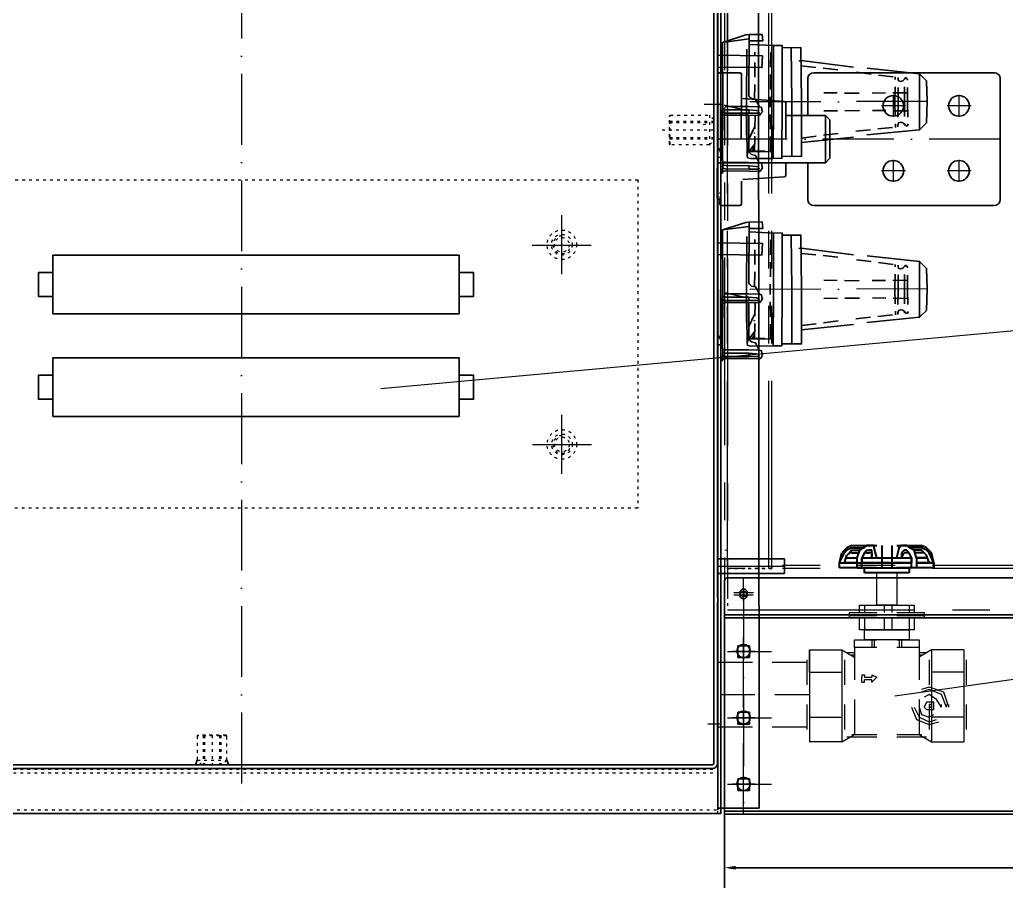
# Model space of a CAD drawing. Header units: millimetres. Extents: x 13152 to 58898, y -6229 to 3679.
# Drawn here: x 54797 to 55466, y 1191 to 1775 of the extents above; entities that cross this region are included whole.
import ezdxf

# ---------------------------------------------------------------- set-up
doc = ezdxf.new("R2010")
doc.units = ezdxf.units.MM
doc.header["$LTSCALE"] = 4
for name, pattern in [('ACAD_ISO02W100', [15, 12, -3]), ('ACAD_ISO03W100', [1.18, 0.47, -0.71]), ('ACAD_ISO10W100', [18, 12, -3, 0, -3]), ('DASHED', [0.75, 0.5, -0.25]), ('PHANTOM', [63.5, 31.75, -6.35, 6.35, -6.35, 6.35, -6.35])]:
    doc.linetypes.add(name, pattern=pattern)
doc.layers.add('4虚线层', color=6, linetype='DASHED')
doc.layers.add('标注、文本', color=3, linetype='Continuous', lineweight=25)
doc.layers.add('铁心', color=3, linetype='Continuous', lineweight=0)
doc.styles.add('TH_GBDIM', font='romans.shx', dxfattribs={"width": 0.8, "bigfont": 'gbcbig.shx'})
doc.dimstyles.new('TH_GBDIM1', dxfattribs={"dimscale": 3, "dimtxt": 3.5, "dimasz": 2.5, "dimexe": 2, "dimexo": 0, "dimgap": 1.5, "dimtad": 1, "dimdec": 1, "dimlfac": 0.03937, "dimzin": 0, "dimdsep": 46, "dimtxsty": 'TH_GBDIM', "dimcen": 2.5, "dimclrd": 3, "dimclre": 256, "dimclrt": 2, "dimadec": 0, "dimazin": 0, "dimtfac": 0.714286, "dimtdec": 1, "dimtmove": 0, "dimatfit": 3, "dimfxl": 1, "dimtzin": 0, "dimlwd": -1, "dimlwe": -1, "dimarcsym": 0})

# ---------------------------------------------------------------- blocks, each defined once
blk = doc.blocks.new('052656565')
at = {"layer": '标注、文本', "color": 6, "linetype": 'PHANTOM', "lineweight": 13}
for p, q in [((22982.24, -1208), (22982.24, -1958)), ((22984.24, -1208.49), (22984.24, -1958)), ((22984.24, -1926.49), (22984.24, -1208.49)), ((23014.24, -1208.49), (22984.24, -1208.49)), ((23014.24, -1206.49), (22984.93, -1206.49)), ((22986.24, -1204), (23505.24, -1204)), ((22986.24, -1206), (23505.24, -1206)), ((23012.24, -1926.49), (23012.24, -1208.49)), ((23014.24, -1926.49), (23014.24, -1208.49)), ((23022.24, -1209), (23025.24, -1206)), ((23022.24, -1209), (23022.24, -1225.5)), ((23042.24, -1209), (23022.24, -1209)), ((23039.24, -1206), (23025.24, -1206)), ((23026.24, -1226), (23026.24, -1206)), ((23027.24, -1226), (23027.24, -1206)), ((23032.24, -1226), (23032.24, -1206)), ((23037.24, -1226), (23037.24, -1206)), ((23038.24, -1226), (23038.24, -1206)), ((23039.24, -1206), (23042.24, -1209)), ((23042.24, -1225.5), (23042.24, -1209)), ((23505.24, -1206.49), (23505.24, -1953.49)), ((23506.24, -1206.49), (23505.24, -1206.49)), ((23507.24, -1208), (23507.24, -1958)), ((23507.24, -1208), (23507.24, -1953.49)), ((23509.24, -1208), (23509.24, -1958)), ((22982.24, -1214), (22984.24, -1214)), ((23507.24, -1219), (23509.24, -1219)), ((23022.24, -1225.5), (23022.74, -1226)), ((23022.24, -1225.5), (23042.24, -1225.5)), ((23022.74, -1226), (23041.74, -1226)), ((23041.74, -1226), (23042.24, -1225.5)), ((23504.24, -1924.49), (23014.24, -1924.49)), ((23454.24, -1924.49), (23501.24, -1924.49)), ((23504.24, -1954.49), (23504.24, -1924.49)), ((23504.24, -1926.49), (22984.24, -1926.49)), ((23450.24, -1928.49), (23450.24, -1932.49)), ((23452.24, -1928.49), (23452.24, -1932.49)), ((23454.24, -1926.49), (23501.24, -1926.49)), ((23503.24, -1954.49), (23503.24, -1928.49)), ((23505.24, -1954.49), (23505.24, -1928.49)), ((23349.24, -1954.49), (23474.24, -1932.49)), ((23474.24, -1954.49), (23474.24, -1932.49)), ((22982.24, -1958), (23509.24, -1958)), ((22984.24, -1954.49), (23504.24, -1954.49)), ((23467.24, -1955.49), (23503.24, -1955.49)), ((23503.24, -1957.49), (23467.24, -1957.49)), ((23483.24, -1958), (23505.24, -1958)), ((23490.24, -1957.49), (23490.24, -1955.49)), ((23490.24, -1960), (23490.24, -1958)), ((23494.24, -1959.76), (23494.24, -1954.53)), ((23494.24, -1964.89), (23494.24, -1955.1)), ((23498.24, -1957.49), (23498.24, -1955.49)), ((23498.24, -1960), (23498.24, -1958)), ((23503.24, -1954.49), (23505.24, -1954.49)), ((23479.24, -1962), (23479.24, -2028)), ((23481.24, -1962), (23481.24, -2028)), ((23505.24, -1960), (23483.24, -1960)), ((23507.24, -1972.5), (23507.24, -1962)), ((23509.24, -1962), (23509.24, -1972.5)), ((23514.24, -1978.42), (23514.24, -1978.42)), ((23511.24, -1988), (23481.24, -1988)), ((23481.24, -1988), (23481.24, -2021.59)), ((23511.24, -1991), (23481.24, -1991)), ((23511.24, -2021.59), (23511.24, -1988)), ((23475.24, -1993.5), (23499.24, -1993.5)), ((23481.24, -2017.91), (23481.24, -1993.24)), ((23483.24, -1993.24), (23481.24, -1993.24)), ((23481.24, -1993.87), (23488.24, -2006)), ((23481.24, -1997.87), (23485.93, -2006)), ((23483.24, -2017.91), (23483.24, -1993.24)), ((23483.24, -1993.24), (23489.24, -1993.24)), ((23491.24, -2008.66), (23491.24, -1997.5)), ((23431.74, -2001.27), (23431.24, -2001.77)), ((23431.24, -2009.37), (23431.24, -2001.77)), ((23431.74, -2001.27), (23431.74, -2009.87)), ((23431.74, -2001.27), (23439.07, -2001.27)), ((23437.62, -2001.27), (23437.62, -2009.87)), ((23440.04, -1999.22), (23438.09, -2011.92)), ((23440.04, -1999.22), (23439.07, -2001.27)), ((23441.02, -2001.27), (23440.04, -1999.22)), ((23441.99, -1999.22), (23440.04, -2011.92)), ((23441.99, -1999.22), (23441.02, -2001.27)), ((23442.97, -2001.27), (23441.99, -1999.22)), ((23443.94, -1999.22), (23441.99, -2011.92)), ((23443.94, -1999.22), (23442.97, -2001.27)), ((23444.92, -2001.27), (23443.94, -1999.22)), ((23445.89, -1999.22), (23443.94, -2011.92)), ((23445.89, -1999.22), (23444.92, -2001.27)), ((23446.87, -2001.27), (23445.89, -1999.22)), ((23447.84, -1999.22), (23445.89, -2011.92)), ((23447.84, -1999.22), (23446.87, -2001.27)), ((23448.82, -2001.27), (23447.84, -1999.22)), ((23449.79, -1999.22), (23447.84, -2011.92)), ((23449.79, -1999.22), (23448.82, -2001.27)), ((23450.77, -2001.27), (23449.79, -1999.22)), ((23451.74, -1999.22), (23449.79, -2011.92)), ((23451.74, -1999.22), (23450.77, -2001.27)), ((23452.72, -2001.27), (23451.74, -1999.22)), ((23453.69, -1999.22), (23451.74, -2011.92)), ((23453.69, -1999.22), (23452.72, -2001.27)), ((23454.67, -2001.27), (23453.69, -1999.22)), ((23455.64, -1999.22), (23453.69, -2011.92)), ((23455.64, -1999.22), (23454.67, -2001.27)), ((23456.62, -2001.27), (23455.64, -1999.22)), ((23457.59, -1999.22), (23455.64, -2011.92)), ((23457.59, -1999.22), (23456.62, -2001.27)), ((23458.57, -2001.27), (23457.59, -1999.22)), ((23459.54, -1999.22), (23457.59, -2011.92)), ((23459.54, -1999.22), (23458.57, -2001.27)), ((23460.52, -2001.27), (23459.54, -1999.22)), ((23461.49, -1999.22), (23459.54, -2011.92)), ((23461.49, -1999.22), (23460.52, -2001.27)), ((23462.47, -2001.27), (23461.49, -1999.22)), ((23463.44, -1999.22), (23461.49, -2011.92)), ((23463.44, -1999.22), (23462.47, -2001.27)), ((23464.42, -2001.27), (23463.44, -1999.22)), ((23465.39, -1999.22), (23463.44, -2011.92)), ((23465.39, -1999.22), (23464.42, -2001.27)), ((23466.37, -2001.27), (23465.39, -1999.22)), ((23467.34, -1999.22), (23465.39, -2011.92)), ((23467.34, -1999.22), (23466.37, -2001.27)), ((23468.32, -2001.27), (23467.34, -1999.22)), ((23469.29, -1999.22), (23467.34, -2011.92)), ((23469.29, -1999.22), (23468.32, -2001.27)), ((23470.27, -2001.27), (23469.29, -1999.22)), ((23471.24, -1999.22), (23469.29, -2011.92)), ((23471.24, -1999.22), (23470.27, -2001.27)), ((23472.22, -2001.27), (23471.24, -1999.22)), ((23473.19, -1999.22), (23471.24, -2011.92)), ((23473.19, -1999.22), (23472.22, -2001.27)), ((23474.17, -2001.27), (23473.19, -1999.22)), ((23475.14, -1999.22), (23473.19, -2011.92)), ((23475.14, -1999.22), (23474.17, -2001.27)), ((23476.12, -2001.27), (23475.14, -1999.22)), ((23477.09, -1999.22), (23475.14, -2011.92)), ((23477.09, -1999.22), (23476.12, -2001.27)), ((23478.07, -2001.27), (23477.09, -1999.22)), ((23479.04, -1999.22), (23477.09, -2011.92)), ((23479.04, -1999.22), (23478.07, -2001.27)), ((23480.02, -2001.27), (23479.04, -1999.22)), ((23481.24, -2001.27), (23480.02, -2001.27)), ((23489.24, -2001.76), (23483.24, -2001.76)), ((23498.24, -1998.5), (23498.24, -2013.5)), ((23501.24, -2000), (23498.24, -2000)), ((23509.24, -2003.5), (23509.24, -2008.5)), ((23431.74, -2009.87), (23431.24, -2009.37)), ((23437.62, -2009.87), (23431.74, -2009.87)), ((23438.09, -2011.92), (23437.12, -2009.87)), ((23439.07, -2009.87), (23438.09, -2011.92)), ((23440.04, -2011.92), (23439.07, -2009.87)), ((23441.02, -2009.87), (23440.04, -2011.92)), ((23441.99, -2011.92), (23441.02, -2009.87)), ((23442.97, -2009.87), (23441.99, -2011.92)), ((23443.94, -2011.92), (23442.97, -2009.87)), ((23444.92, -2009.87), (23443.94, -2011.92)), ((23445.89, -2011.92), (23444.92, -2009.87)), ((23446.87, -2009.87), (23445.89, -2011.92)), ((23447.84, -2011.92), (23446.87, -2009.87)), ((23448.82, -2009.87), (23447.84, -2011.92)), ((23449.79, -2011.92), (23448.82, -2009.87)), ((23450.77, -2009.87), (23449.79, -2011.92)), ((23451.74, -2011.92), (23450.77, -2009.87)), ((23452.72, -2009.87), (23451.74, -2011.92)), ((23453.69, -2011.92), (23452.72, -2009.87)), ((23454.67, -2009.87), (23453.69, -2011.92)), ((23455.64, -2011.92), (23454.67, -2009.87)), ((23456.62, -2009.87), (23455.64, -2011.92)), ((23457.59, -2011.92), (23456.62, -2009.87)), ((23458.57, -2009.87), (23457.59, -2011.92)), ((23459.54, -2011.92), (23458.57, -2009.87)), ((23460.52, -2009.87), (23459.54, -2011.92)), ((23461.49, -2011.92), (23460.52, -2009.87)), ((23462.47, -2009.87), (23461.49, -2011.92)), ((23463.44, -2011.92), (23462.47, -2009.87)), ((23464.42, -2009.87), (23463.44, -2011.92)), ((23465.39, -2011.92), (23464.42, -2009.87)), ((23466.37, -2009.87), (23465.39, -2011.92)), ((23467.34, -2011.92), (23466.37, -2009.87)), ((23468.32, -2009.87), (23467.34, -2011.92)), ((23469.29, -2011.92), (23468.32, -2009.87)), ((23470.27, -2009.87), (23469.29, -2011.92)), ((23471.24, -2011.92), (23470.27, -2009.87)), ((23472.22, -2009.87), (23471.24, -2011.92)), ((23473.19, -2011.92), (23472.22, -2009.87)), ((23474.17, -2009.87), (23473.19, -2011.92)), ((23475.14, -2011.92), (23474.17, -2009.87)), ((23476.12, -2009.87), (23475.14, -2011.92)), ((23477.09, -2011.92), (23476.12, -2009.87)), ((23478.07, -2009.87), (23477.09, -2011.92)), ((23479.04, -2011.92), (23478.07, -2009.87)), ((23480.02, -2009.87), (23479.04, -2011.92)), ((23479.24, -2006), (23488.24, -2006)), ((23481.24, -2009.87), (23480.02, -2009.87)), ((23481.24, -2014.12), (23485.93, -2006)), ((23481.24, -2018.12), (23488.24, -2006)), ((23495.24, -2006), (23495.24, -2021.59)), ((23501.24, -2006), (23501.24, -2021.59)), ((23483.24, -2017.91), (23481.24, -2017.91)), ((23489.24, -2015.55), (23483.24, -2015.55)), ((23475.24, -2018.5), (23499.24, -2018.5)), ((23481.24, -2018.99), (23511.24, -2018.99)), ((23481.24, -2021.59), (23511.24, -2021.59)), ((23493.17, -2021.59), (23493.17, -2075.38)), ((23493.56, -2021.59), (23493.56, -2074.83)), ((23502.95, -2021.59), (23502.95, -2074.83)), ((23503.31, -2021.59), (23503.31, -2075.38)), ((23479.24, -2028), (23481.24, -2028)), ((23493.17, -2075.38), (23493.56, -2074.83)), ((23493.17, -2075.38), (23503.31, -2075.38)), ((23493.56, -2074.83), (23502.95, -2074.83)), ((23502.95, -2074.83), (23503.31, -2075.38))]:
    blk.add_line(p, q, dxfattribs=at)
at = {"layer": '标注、文本', "color": 2, "linetype": 'ACAD_ISO03W100', "lineweight": 18}
for p, q in [((23014.24, -1924.49), (23014.24, -1926.49)), ((22984.24, -1926.49), (23014.24, -1926.49)), ((22984.24, -1926.49), (22984.24, -1954.49)), ((23014.24, -1926.49), (22984.24, -1926.49)), ((23450.24, -1932.49), (23452.24, -1932.49)), ((23467.24, -1957.49), (23467.24, -1955.49)), ((23424.24, -2006), (23428.24, -1999)), ((23472.24, -2000), (23427.67, -2000)), ((23472.24, -1999), (23428.24, -1999)), ((23428.24, -1999), (23428.24, -2012)), ((23424.24, -2006), (23428.24, -2012)), ((23472.24, -2011), (23427.58, -2011)), ((23472.24, -2012), (23428.24, -2012))]:
    blk.add_line(p, q, dxfattribs=at)
at = {"layer": '标注、文本'}
for p, q in [((22982.24, -2093), (22982.24, -1935)), ((23460.24, -1933), (22984.24, -1933)), ((23462.24, -1956), (23462.24, -1935)), ((23464.24, -1956), (23464.24, -1943)), ((23466.24, -1939), (23472.24, -1939)), ((23466.24, -1941), (23472.24, -1941)), ((23472.24, -1941), (23472.24, -1939)), ((23466.24, -1958), (22982.24, -1958)), ((23468.24, -1958), (22984.24, -1958)), ((23466.24, -1958), (23473.24, -1958)), ((23466.24, -1960), (22982.24, -1960)), ((23464.24, -2089), (23464.24, -1962)), ((23464.24, -1962), (23475.24, -1962)), ((23466.24, -1960), (23473.24, -1960)), ((23475.24, -2089), (23475.24, -1962)), ((23477.24, -2089), (23477.24, -1962)), ((22991.24, -1987), (22991.24, -1979)), ((22991.24, -1979), (22999.24, -1979)), ((22999.24, -1979), (22999.24, -1987)), ((23472.24, -1981), (23472.24, -2031)), ((23472.24, -1981), (23475.24, -1981)), ((23475.24, -1981), (23475.24, -2031)), ((22999.24, -1987), (22991.24, -1987)), ((23422.24, -1997), (23422.24, -2015)), ((23472.24, -1996), (23423.24, -1996)), ((23472.24, -2016), (23472.24, -1996)), ((23423.24, -2016), (23472.24, -2016)), ((23501.24, -2012), (23498.24, -2012)), ((22991.24, -2032), (22991.24, -2024)), ((22991.24, -2024), (22999.24, -2024)), ((22999.24, -2024), (22999.24, -2032)), ((23472.24, -2031), (23475.24, -2031)), ((22999.24, -2032), (22991.24, -2032)), ((22991.24, -2077), (22991.24, -2069)), ((22991.24, -2069), (22999.24, -2069)), ((22999.24, -2069), (22999.24, -2077)), ((22999.24, -2077), (22991.24, -2077)), ((23473.24, -2091), (22982.24, -2091)), ((23464.24, -2089), (23475.24, -2089)), ((23464.24, -2093), (23464.24, -2091)), ((23473.24, -2093), (22982.24, -2093))]:
    blk.add_line(p, q, dxfattribs=at)
at = {"layer": '标注、文本', "color": 1, "linetype": 'ACAD_ISO10W100', "lineweight": 18}
for p, q in [((22995.24, -2093), (22995.24, -1933)), ((23001.99, -1943), (22988.49, -1943)), ((23014.16, -1983), (22984.33, -1983)), ((22995.24, -1987), (22995.24, -1979)), ((23499.74, -2022.22), (23499.74, -1986.22)), ((23493.56, -2006), (23411.24, -2006)), ((23540.84, -2006), (23412.88, -2006)), ((23514.84, -2006), (23469.34, -2006)), ((22995.24, -2032), (22995.24, -2024)), ((23014.16, -2028), (22984.33, -2028)), ((22995.24, -2077), (22995.24, -2069)), ((23014.16, -2073), (22984.33, -2073))]:
    blk.add_line(p, q, dxfattribs=at)
at = {"layer": '标注、文本', "color": 6, "linetype": 'PHANTOM', "lineweight": 13}
for centre, radius in [((22982.34, -1199.95), 5), ((22982.34, -1199.95), 3), ((23498.24, -2006), 6), ((23498.24, -2006), 3)]:
    blk.add_circle(centre, radius, dxfattribs=at)
at = {"layer": '标注、文本'}
blk.add_circle((22995.24, -1943), 2.5, dxfattribs=at)
at = {"layer": '标注、文本', "color": 6, "linetype": 'PHANTOM', "lineweight": 13}
for centre, radius, start, end in [((22986.24, -1208), 4, 90, 180), ((22986.24, -1208), 2, 90, 180), ((23505.24, -1208), 4, 0, 90), ((23505.24, -1208), 2, 0, 90), ((23506.24, -1207.49), 1, 0, 90), ((23454.24, -1928.49), 4, 90, 180), ((23501.24, -1928.49), 4, 0, 90), ((23454.24, -1928.49), 2, 90, 180), ((23501.24, -1928.49), 2, 0, 90), ((23483.24, -1962), 4, 90, 180), ((23503.24, -1953.49), 4, 270, 0), ((23503.24, -1953.49), 2, 270, 0), ((23505.24, -1962), 4, 0, 90), ((23483.24, -1962), 2, 90, 180), ((23505.24, -1962), 2, 0, 90), ((23514.24, -1972.5), 7, 180, 260.40593), ((23514.24, -1972.5), 5, 180, 260.40593), ((23513.24, -1978.42), 1, 0, 80.40593), ((23513.24, -1978.42), 1, 260.40593, 0), ((23499.24, -2003.5), 10, 0, 90), ((23501.24, -2006), 6, 270, 90), ((23499.24, -2008.5), 10, 270, 0)]:
    blk.add_arc(centre, radius, start, end, dxfattribs=at)
at = {"layer": '标注、文本'}
for centre, radius, start, end in [((22984.24, -1935), 2, 90, 180), ((23460.24, -1935), 2, 0, 90), ((23466.24, -1943), 4, 90, 180), ((23466.24, -1943), 2, 90, 180), ((23466.24, -1956), 4, 180, 270), ((23466.24, -1956), 2, 180, 270), ((23473.24, -1962), 4, 0, 90), ((23473.24, -1962), 2, 0, 90), ((23423.24, -1997), 1, 90, 180), ((23498.24, -2006), 6, 90, 270), ((23423.24, -2015), 1, 180, 270), ((23473.24, -2089), 4, 270, 0), ((23473.24, -2089), 2, 270, 0)]:
    blk.add_arc(centre, radius, start, end, dxfattribs=at)
at = {"layer": '标注、文本', "color": 6, "linetype": 'PHANTOM', "lineweight": 13, "extrusion": (0, 0, -1)}
for centre, major_axis, ratio in [((23489.24, -1997.5), (0, 4.26), 0.469325), ((23489.24, -2008.66), (0, 6.9), 0.290059)]:
    blk.add_ellipse(centre, major_axis=major_axis, ratio=ratio, start_param=0, end_param=3.141593, dxfattribs=at)
blk = doc.blocks.new('5354650')
at = {"layer": '4虚线层', "ltscale": 5}
h = blk.add_hatch(color=256, dxfattribs=at)
h.dxf.hatch_style = 2
h.paths.add_polyline_path([(26822.77, -1880.58), (26822.82, -1911.91), (26826.27, -1912.71)])
h = blk.add_hatch(color=256, dxfattribs=at)
h.dxf.hatch_style = 2
h.paths.add_polyline_path([(26822.77, -1880.58), (26826.22, -1881.38), (26826.27, -1912.71)])
at = {"layer": '标注、文本'}
h = blk.add_hatch(color=256, dxfattribs=at)
h.dxf.hatch_style = 2
h.paths.add_polyline_path([(26822.82, -1911.91), (26826.27, -1912.71), (26825.69, -1918.4)])
at = {"layer": '4虚线层', "ltscale": 5}
for points in [[(26847.88, -1879.09), (26847.98, -1847.07)], [(26842.5, -1858.18), (26842.4, -1880.74)], [(26916.92, -1860.8), (26945.22, -1864.42)], [(26950.22, -1864.84), (26949.53, -1864.68), (26949.37, -1865.38)], [(26945.06, -1865.11), (26945.43, -1866.65), (26946.82, -1866.97), (26948.36, -1866.6), (26949.37, -1865.38)], [(26951.55, -1881.18), (26951.45, -1865.85), (26950.91, -1865), (26950.22, -1864.84)], [(26918.73, -1875.05), (26894.79, -1874.63)], [(26951.6, -1874.63), (26927.51, -1874.9)], [(26846.28, -1914.41), (26844.04, -1914.62), (26847.82, -1914.04), (26848.25, -1890.1)], [(26918.94, -1886.76), (26894.85, -1887.02)], [(26951.66, -1887.03), (26927.72, -1886.6)], [(26916.44, -1900.75), (26944.79, -1897.82)], [(26949.58, -1896.02), (26948.36, -1895.01), (26946.97, -1894.69), (26945.43, -1895.06), (26944.95, -1897.13)], [(26949.58, -1896.02), (26950.11, -1896.87), (26950.8, -1897.03)], [(26950.8, -1897.03), (26951.5, -1897.19), (26951.82, -1895.8)]]:
    blk.add_lwpolyline(points, dxfattribs=at)
for points in [[(26858.84, -1847.39), (26858.84, -1847.39), (26858.41, -1880.79), (26858.41, -1880.79)], [(26860.59, -1849.25), (26860.59, -1849.25), (26860.64, -1880.58), (26860.64, -1880.58)], [(26879.32, -1856.49), (26879.32, -1856.49), (26907.77, -1859.41), (26907.77, -1859.41)], [(26942.93, -1880.64), (26942.93, -1880.64), (26943.15, -1863.94), (26943.15, -1863.94)], [(26945.01, -1881.12), (26945.01, -1881.12), (26945.22, -1864.42), (26945.22, -1864.42)], [(26950.22, -1864.84), (26950.22, -1864.84), (26950.38, -1864.15), (26950.38, -1864.15)], [(26949.48, -1880.7), (26949.48, -1880.7), (26949.37, -1865.38), (26949.37, -1865.38)], [(26858.67, -1914.36), (26858.67, -1914.36), (26858.41, -1880.79), (26858.41, -1880.79)], [(26942.93, -1880.64), (26942.93, -1880.64), (26943.25, -1898.2), (26943.25, -1898.2)], [(26945.01, -1881.12), (26945.01, -1881.12), (26944.79, -1897.82), (26944.79, -1897.82)], [(26949.48, -1880.7), (26949.48, -1880.7), (26949.42, -1896.71), (26949.42, -1896.71)], [(26951.55, -1881.18), (26951.55, -1881.18), (26951.82, -1895.8), (26951.82, -1895.8)], [(26843.72, -1906.54), (26843.72, -1906.54), (26848.03, -1897.34), (26848.03, -1897.34)], [(26847.61, -1902.34), (26847.61, -1902.34), (26847.77, -1901.65), (26847.77, -1901.65)], [(26879.68, -1905.37), (26879.68, -1905.37), (26908.2, -1901.76), (26908.2, -1901.76)], [(26848.24, -1909.04), (26848.24, -1909.04), (26844.04, -1914.62), (26844.04, -1914.62)], [(26847.77, -1911.11), (26847.77, -1911.11), (26846.28, -1914.41), (26846.28, -1914.41)], [(26842.71, -1917.23), (26842.71, -1917.23), (26842.87, -1916.54), (26842.87, -1916.54)], [(26844.89, -1914.09), (26844.89, -1914.09), (26860.9, -1914.15), (26860.9, -1914.15)]]:
    blk.add_open_spline(points, degree=3, dxfattribs=at)
at = {"layer": '标注、文本', "color": 1, "linetype": 'ACAD_ISO10W100', "lineweight": 18}
blk.add_line((26964.8, -1880.59), (26822.77, -1880.88), dxfattribs=at)
at = {"layer": '标注、文本'}
for points in [[(26844.16, -1835.26), (26841.92, -1835.47), (26826.18, -1840.58)], [(26844.16, -1835.26), (26852.93, -1835.1), (26853.36, -1839.57), (26843.89, -1839.57)], [(26844.16, -1835.26), (26844.05, -1876.75), (26844.58, -1877.6), (26845.8, -1878.61)], [(26826.38, -1880.68), (26826.18, -1840.58), (26844.21, -1838.18)], [(26844.79, -1841.96), (26860.65, -1842.71), (26866.5, -1842.6), (26866.49, -1880.48)], [(26866.5, -1842.6), (26866.87, -1844.14), (26879.26, -1844.09), (26879.58, -1880.58)], [(26872.72, -1844.04), (26873.04, -1880.53)], [(26877.88, -1853.24), (26879.42, -1852.87), (26914.8, -1857.39)], [(26924.1, -1858.09), (26959.64, -1861.92), (26959.64, -1880.86)], [(26964.8, -1880.59), (26964.37, -1866.65), (26959.64, -1861.92)], [(26826.38, -1880.68), (26825.69, -1918.4), (26822.76, -1918.45), (26822.77, -1880.58)], [(26826.38, -1880.68), (26826.06, -1919.94), (26826.43, -1921.48), (26827.82, -1921.8)], [(26826.28, -1884.3), (26826.65, -1885.84), (26828.03, -1886.16)], [(26844.89, -1914.09), (26843.19, -1915.16), (26842.71, -1917.23), (26843.08, -1918.77), (26845.16, -1919.25), (26860.48, -1919.15), (26866.33, -1919.04), (26866.49, -1880.48)], [(26843.94, -1889.84), (26844.04, -1914.62), (26858.67, -1914.36), (26860.21, -1913.99), (26860.53, -1912.6), (26860.64, -1880.58)], [(26851.07, -1884.2), (26848.57, -1879.25), (26845.8, -1878.61)], [(26853.19, -1887.6), (26852.82, -1886.06), (26852.45, -1884.52), (26851.07, -1884.2)], [(26866.65, -1917.66), (26879.73, -1917.77), (26879.58, -1880.58)], [(26923.89, -1903.19), (26959.63, -1899.79), (26959.64, -1880.86)], [(26964.8, -1880.59), (26964.37, -1895.06), (26959.63, -1899.79)], [(26825.8, -1886.38), (26826.86, -1888.08), (26828.25, -1888.4)], [(26827.93, -1889.78), (26826.38, -1890.15), (26826.06, -1891.54)], [(26843.94, -1889.84), (26844.04, -1914.62), (26844.57, -1915.48), (26845.8, -1916.49)], [(26843.94, -1889.84), (26851.17, -1890.05)], [(26844.04, -1886.22), (26844.26, -1888.45)], [(26844.04, -1886.22), (26844.26, -1888.45)], [(26850.8, -1888.51), (26850.43, -1886.96), (26849.04, -1886.64)], [(26851.17, -1890.05), (26852.18, -1888.83), (26853.19, -1887.6)], [(26879.74, -1908.3), (26914.79, -1904.74)], [(26851.06, -1922.07), (26848.56, -1917.12), (26845.8, -1916.49)], [(26825.8, -1924.25), (26826.86, -1925.95), (26828.24, -1926.27)], [(26826.06, -1919.94), (26826.27, -1922.18), (26826.65, -1923.72), (26828.03, -1924.04)], [(26826.06, -1929.41), (26826.27, -1922.18)], [(26850.8, -1926.38), (26850.42, -1924.84), (26849.04, -1924.52)], [(26853.19, -1925.48), (26852.82, -1923.93), (26852.45, -1922.39), (26851.06, -1922.07)], [(26827.92, -1927.66), (26826.38, -1928.03), (26826.06, -1929.41)], [(26843.93, -1927.71), (26851.17, -1927.92)], [(26851.17, -1927.92), (26852.02, -1927.39), (26853.19, -1925.48)]]:
    blk.add_lwpolyline(points, dxfattribs=at)
blk.add_lwpolyline([(26823.04, -1857.33), (26852.82, -1857.65), (26853.2, -1849.73), (26822.72, -1849.25)], close=True, dxfattribs=at)
for points in [[(26860.65, -1842.71), (26860.65, -1842.71), (26860.64, -1880.58), (26860.64, -1880.58)], [(26842.61, -1845.1), (26842.61, -1845.1), (26842.4, -1880.74), (26842.4, -1880.74)], [(26827.29, -1883.08), (26827.29, -1883.08), (26842.5, -1886.59), (26842.5, -1886.59)], [(26843.83, -1883.98), (26843.83, -1883.98), (26827.82, -1883.93), (26827.82, -1883.93)], [(26842.29, -1903.29), (26842.29, -1903.29), (26842.4, -1880.74), (26842.4, -1880.74)], [(26842.71, -1917.23), (26842.71, -1917.23), (26842.4, -1880.74), (26842.4, -1880.74)], [(26851.07, -1884.2), (26851.07, -1884.2), (26843.83, -1883.98), (26843.83, -1883.98)], [(26860.48, -1919.15), (26860.48, -1919.15), (26860.64, -1880.58), (26860.64, -1880.58)], [(26873.19, -1917.71), (26873.19, -1917.71), (26873.04, -1880.53), (26873.04, -1880.53)], [(26843.94, -1889.84), (26843.94, -1889.84), (26827.93, -1889.78), (26827.93, -1889.78)], [(26844.04, -1886.22), (26844.04, -1886.22), (26828.03, -1886.16), (26828.03, -1886.16)], [(26844.26, -1888.45), (26844.26, -1888.45), (26828.25, -1888.4), (26828.25, -1888.4)], [(26844.04, -1886.22), (26844.04, -1886.22), (26849.04, -1886.64), (26849.04, -1886.64)], [(26844.26, -1888.45), (26844.26, -1888.45), (26850.8, -1888.51), (26850.8, -1888.51)], [(26850.8, -1888.51), (26850.8, -1888.51), (26850.96, -1887.81), (26850.96, -1887.81)], [(26843.83, -1921.86), (26843.83, -1921.86), (26827.82, -1921.8), (26827.82, -1921.8)], [(26844.04, -1924.09), (26844.04, -1924.09), (26828.03, -1924.04), (26828.03, -1924.04)], [(26851.06, -1922.07), (26851.06, -1922.07), (26843.83, -1921.86), (26843.83, -1921.86)], [(26844.04, -1924.09), (26844.04, -1924.09), (26844.25, -1926.33), (26844.25, -1926.33)], [(26844.04, -1924.09), (26844.04, -1924.09), (26849.04, -1924.52), (26849.04, -1924.52)], [(26843.93, -1927.71), (26843.93, -1927.71), (26827.92, -1927.66), (26827.92, -1927.66)], [(26844.25, -1926.33), (26844.25, -1926.33), (26828.24, -1926.27), (26828.24, -1926.27)], [(26844.25, -1926.33), (26844.25, -1926.33), (26850.8, -1926.38), (26850.8, -1926.38)], [(26850.8, -1926.38), (26850.8, -1926.38), (26850.96, -1925.69), (26850.96, -1925.69)]]:
    blk.add_open_spline(points, degree=3, dxfattribs=at)
blk = doc.blocks.new('22')
at = {"layer": '4虚线层', "ltscale": 5}
for q in [(27059.14, -2036.76), (27059.14, -2081.14)]:
    blk.add_line((27059.14, -2007.32), q, dxfattribs=at)
at = {"layer": '标注、文本'}
for p, q in [((26882.85, -2003.32), (26868.85, -2003.32)), ((26883.85, -2019.88), (26883.85, -2004.32)), ((26932.85, -2003.34), (27055.59, -2003.34)), ((26883.85, -2019.89), (26883.85, -2009.33)), ((26883.85, -2019.9), (26883.85, -2009.34)), ((26928.85, -2032.34), (26928.85, -2007.34)), ((26928.85, -2032.34), (26928.85, -2007.34)), ((27059.14, -2007.32), (27059.14, -2089.32)), ((26912.91, -2022.76), (26884.78, -2020.89)), ((26912.91, -2022.78), (26884.78, -2020.9)), ((26913.85, -2048.33), (26913.85, -2023.76)), ((26913.85, -2048.34), (26913.85, -2023.77)), ((26940.85, -2032.34), (26913.85, -2032.34)), ((26940.85, -2032.34), (26943.85, -2035.34)), ((26940.85, -2032.34), (26940.85, -2064.34)), ((26940.85, -2032.34), (26943.85, -2035.34)), ((26940.85, -2032.34), (26940.85, -2064.34)), ((26943.85, -2061.34), (26943.85, -2035.34)), ((26943.85, -2061.34), (26943.85, -2035.34)), ((26940.85, -2064.34), (26867.85, -2064.34)), ((26913.85, -2072.89), (26913.85, -2064.33)), ((26913.85, -2072.9), (26913.85, -2064.34)), ((26928.85, -2089.34), (26928.85, -2064.34)), ((26940.85, -2064.34), (26943.85, -2061.34)), ((26940.85, -2064.34), (26943.85, -2061.34)), ((26883.85, -2076.76), (26883.85, -2087.33)), ((26883.85, -2092.32), (26883.85, -2076.76)), ((26883.85, -2076.77), (26883.85, -2087.34)), ((26912.91, -2073.89), (26884.78, -2075.76)), ((26912.91, -2073.9), (26884.78, -2075.78)), ((26869.35, -2084.42), (26869.35, -2085.37)), ((26869.33, -2092.32), (26869.35, -2087.31)), ((26869.35, -2085.37), (26869.9, -2085.37)), ((26869.35, -2085.37), (26869.9, -2085.37)), ((26869.9, -2087.31), (26869.35, -2087.31)), ((26869.9, -2085.37), (26869.9, -2087.31)), ((26882.85, -2093.32), (26870.33, -2093.32)), ((27054.81, -2093.3), (26932.85, -2093.34)), ((26932.85, -2093.34), (27054.81, -2093.3))]:
    blk.add_line(p, q, dxfattribs=at)
at = {"layer": '标注、文本', "color": 1, "linetype": 'ACAD_ISO10W100', "lineweight": 18}
for p, q in [((26986.74, -2018.35), (26986.74, -2033.31)), ((27031.24, -2018.35), (27031.24, -2033.31)), ((26994.84, -2025.83), (26978.65, -2025.83)), ((26994.94, -2025.83), (26978.75, -2025.83)), ((27039.34, -2025.83), (27023.15, -2025.83)), ((27039.44, -2025.83), (27023.25, -2025.83)), ((27059.14, -2048.33), (26867.85, -2048.33)), ((26986.74, -2062.35), (26986.74, -2077.31)), ((27031.24, -2062.35), (27031.24, -2077.31)), ((26994.84, -2069.83), (26978.65, -2069.83)), ((26994.94, -2069.83), (26978.75, -2069.83)), ((27039.34, -2069.83), (27023.15, -2069.83)), ((27039.44, -2069.83), (27023.25, -2069.83))]:
    blk.add_line(p, q, dxfattribs=at)
at = {"layer": '标注、文本'}
for points in [[(26867.7, -2048.14), (26867.38, -2087.39), (26867.75, -2088.94), (26869.13, -2089.26)], [(26867.38, -2087.39), (26867.59, -2089.63), (26867.96, -2091.17), (26869.34, -2091.49)]]:
    blk.add_lwpolyline(points, dxfattribs=at)
for centre in [(26986.74, -2025.8), (27031.24, -2025.8), (26986.74, -2069.8), (27031.24, -2069.8)]:
    blk.add_circle(centre, 7, dxfattribs=at)
for centre, radius, start, end in [((26868.85, -2004.32), 1, 90, 180), ((26882.85, -2004.32), 1, 0, 90), ((26932.85, -2007.34), 4, 90, 180), ((27055.14, -2007.32), 4, 0, 90), ((26912.85, -2023.76), 1, 0, 86.18593), ((26912.85, -2023.77), 1, 0, 86.18593), ((26912.85, -2072.89), 1, 273.81407, 0), ((26912.85, -2072.9), 1, 273.81407, 0), ((26932.85, -2089.34), 4, 180, 270), ((27055.14, -2089.32), 4, 270, 0), ((26870.33, -2092.32), 1, 180, 270), ((26882.85, -2092.32), 1, 270, 0)]:
    blk.add_arc(centre, radius, start, end, dxfattribs=at)
blk.add_open_spline([(26883.93, -2012.55), (26883.93, -2012.55), (26883.71, -2048.19), (26883.71, -2048.19)], degree=3, dxfattribs=at)
blk = doc.blocks.new('*D296')
at = {"layer": 'Defpoints', "color": 0, "transparency": 16777216}
for p in [(55274.86, 1270.89), (55769.86, 1270.89), (55769.86, 1200.13)]:
    blk.add_point(p, dxfattribs=at)
at = {"layer": '标注、文本', "transparency": 16777216}
for p, q in [((55274.86, 1270.89), (55274.86, 1194.13)), ((55769.86, 1270.89), (55769.86, 1194.13))]:
    blk.add_line(p, q, dxfattribs=at)
at = {"layer": '标注、文本', "color": 3, "transparency": 16777216}
blk.add_line((55282.36, 1200.13), (55762.36, 1200.13), dxfattribs=at)
for points in [[(55282.36, 1201.38), (55282.36, 1198.88), (55274.86, 1200.13)], [(55762.36, 1201.38), (55762.36, 1198.88), (55769.86, 1200.13)]]:
    blk.add_solid(points, dxfattribs=at)
at = {"layer": '标注、文本', "color": 2, "transparency": 16777216, "insert": (55522.36, 1212.63), "char_height": 10.5, "attachment_point": 5, "style": 'TH_GBDIM'}
blk.add_mtext('19.5 [495.00]', dxfattribs=at)
blk = doc.blocks.new('*D297')
at = {"layer": 'Defpoints', "color": 0, "transparency": 16777216}
for p in [(55801.86, 1371.43), (55274.86, 1236.43), (55274.86, 1172.11)]:
    blk.add_point(p, dxfattribs=at)
at = {"layer": '标注、文本', "transparency": 16777216}
for p, q in [((55801.86, 1371.43), (55801.86, 1166.11)), ((55274.86, 1236.43), (55274.86, 1166.11))]:
    blk.add_line(p, q, dxfattribs=at)
at = {"layer": '标注、文本', "color": 3, "transparency": 16777216}
blk.add_line((55794.36, 1172.11), (55282.36, 1172.11), dxfattribs=at)
for points in [[(55282.36, 1173.36), (55282.36, 1170.86), (55274.86, 1172.11)], [(55794.36, 1173.36), (55794.36, 1170.86), (55801.86, 1172.11)]]:
    blk.add_solid(points, dxfattribs=at)
at = {"layer": '标注、文本', "color": 2, "transparency": 16777216, "insert": (55538.36, 1184.61), "char_height": 10.5, "attachment_point": 5, "style": 'TH_GBDIM'}
blk.add_mtext('20.7 [527.00]', dxfattribs=at)
blk = doc.blocks.new('*D278')
at = {"layer": 'Defpoints', "color": 0, "transparency": 16777216}
for p in [(55801.86, 1371.43), (54599.97, 1236.89), (54599.97, 1130.24)]:
    blk.add_point(p, dxfattribs=at)
at = {"layer": '标注、文本', "transparency": 16777216}
for p, q in [((55801.86, 1371.43), (55801.86, 1124.24)), ((54599.97, 1236.89), (54599.97, 1124.24))]:
    blk.add_line(p, q, dxfattribs=at)
at = {"layer": '标注、文本', "color": 3, "transparency": 16777216}
blk.add_line((55794.36, 1130.24), (54607.47, 1130.24), dxfattribs=at)
for points in [[(54607.47, 1131.49), (54607.47, 1128.99), (54599.97, 1130.24)], [(55794.36, 1131.49), (55794.36, 1128.99), (55801.86, 1130.24)]]:
    blk.add_solid(points, dxfattribs=at)
at = {"layer": '标注、文本', "color": 2, "transparency": 16777216, "insert": (55189.79, 1142.74), "char_height": 10.5, "attachment_point": 5, "style": 'TH_GBDIM'}
blk.add_mtext('47.3(1200)', dxfattribs=at)
blk = doc.blocks.new('*D298')
at = {"layer": 'Defpoints', "color": 0, "transparency": 16777216}
for p in [(55810.97, 2665.72), (55280.64, 2135.39), (55267.68, 2123.39), (55370.83, 2019.29), (55267.68, 1379.88)]:
    blk.add_point(p, dxfattribs=at)
at = {"layer": '标注、文本', "color": 3, "transparency": 16777216}
blk.add_arc((55267.68, 2122.43), 145.87, 272.94626, 42.05374, dxfattribs=at)
for points in [[(55375.09, 2219.28), (55376.9, 2221), (55370.83, 2225.58)], [(55275.21, 1975.51), (55275.15, 1978.01), (55267.68, 1976.57)]]:
    blk.add_solid(points, dxfattribs=at)
at = {"layer": '标注、文本', "color": 2, "transparency": 16777216, "insert": (55393.44, 2070.34), "char_height": 10.5, "attachment_point": 5, "rotation": 67.5, "style": 'TH_GBDIM'}
blk.add_mtext('135°', dxfattribs=at)

msp = doc.modelspace()

# ---------------------------------------------------------------- linework, layer by layer
at = {"color": 7, "linetype": 'ACAD_ISO02W100', "lineweight": 30}
for points in [[(55361.2, 1418.51), (55357.83, 1416.83), (55354.45, 1413.46)], [(55376.36, 1418.51), (55371.31, 1418.51), (55366.25, 1415.14), (55364.57, 1410.09)], [(55378.05, 1410.09), (55376.36, 1416.83), (55376.36, 1418.51)], [(55391.53, 1410.09), (55393.22, 1416.83), (55394.9, 1418.51)], [(55391.53, 1418.51), (55408.39, 1418.51)], [(55405.02, 1410.09), (55403.33, 1415.14), (55398.28, 1418.51)], [(55415.13, 1413.46), (55411.76, 1416.83), (55408.39, 1418.51)], [(55361.2, 1416.83), (55357.83, 1415.14), (55356.14, 1413.46)], [(55361.2, 1415.14), (55359.51, 1413.46), (55357.83, 1411.77)], [(55361.2, 1413.46), (55359.51, 1413.46), (55357.83, 1411.77)], [(55371.31, 1415.14), (55369.62, 1413.46), (55367.94, 1410.09)], [(55371.31, 1413.46), (55369.62, 1413.46), (55367.94, 1410.09)], [(55374.68, 1410.09), (55374.68, 1413.46), (55374.68, 1415.14), (55372.99, 1415.14)], [(55374.68, 1413.46), (55372.99, 1413.46)], [(55374.68, 1413.46), (55374.68, 1410.09)], [(55396.59, 1415.14), (55394.9, 1413.46)], [(55394.9, 1410.09), (55396.59, 1413.46)], [(55401.65, 1410.09), (55399.96, 1413.46), (55398.28, 1415.14)], [(55401.65, 1410.09), (55399.96, 1413.46), (55398.28, 1413.46)], [(55413.44, 1413.46), (55411.76, 1415.14), (55408.39, 1416.83)], [(55411.76, 1411.77), (55410.07, 1413.46), (55408.39, 1415.14)], [(55411.76, 1411.77), (55410.07, 1413.46), (55408.39, 1413.46)], [(55378.05, 1403.34), (55352.77, 1403.34), (55352.77, 1406.71)], [(55378.05, 1403.34), (55352.77, 1403.34), (55352.77, 1406.71), (55364.57, 1406.71)], [(55367.94, 1403.34), (55367.94, 1410.09), (55367.94, 1406.71)], [(55367.94, 1406.71), (55401.65, 1406.71)], [(55416.81, 1406.71), (55416.81, 1403.34), (55391.53, 1403.34)], [(55405.02, 1406.71), (55416.81, 1406.71), (55416.81, 1403.34), (55391.53, 1403.34)], [(55401.65, 1403.34), (55401.65, 1410.09), (55401.65, 1406.71)]]:
    msp.add_lwpolyline(points, dxfattribs=at)
msp.add_lwpolyline([(55399.96, 1403.34), (55399.96, 1399.97), (55369.62, 1399.97), (55369.62, 1403.34)], close=True, dxfattribs=at)
at = {"color": 2, "linetype": 'ACAD_ISO02W100', "lineweight": 13}
for points in [[(55391.53, 1399.97), (55391.53, 1378.06), (55378.05, 1378.06), (55378.05, 1399.97)], [(55399.96, 1361.21), (55399.96, 1354.47), (55369.62, 1354.47), (55369.62, 1361.21)], [(55416.81, 1308.96), (55416.81, 1312.33), (55413.44, 1312.33), (55411.76, 1312.33), (55410.07, 1308.96), (55411.76, 1307.27), (55413.44, 1307.27), (55416.81, 1307.27)], [(55415.13, 1308.96), (55415.13, 1310.65), (55413.44, 1310.65), (55413.44, 1308.96)]]:
    msp.add_lwpolyline(points, close=True, dxfattribs=at)
for points in [[(55366.25, 1373.01), (55366.25, 1378.06), (55403.33, 1378.06), (55403.33, 1373.01)], [(55378.05, 1371.32), (55359.51, 1371.32), (55359.51, 1373.01), (55378.05, 1373.01)], [(55378.05, 1369.64), (55359.51, 1369.64), (55359.51, 1371.32), (55378.05, 1371.32)], [(55410.07, 1373.01), (55410.07, 1371.32), (55391.53, 1371.32)], [(55391.53, 1373.01), (55410.07, 1373.01)], [(55410.07, 1371.32), (55410.07, 1369.64), (55391.53, 1369.64)], [(55391.53, 1371.32), (55410.07, 1371.32)], [(55403.33, 1369.64), (55403.33, 1361.21), (55366.25, 1361.21), (55366.25, 1369.64)], [(55378.05, 1349.41), (55362.88, 1349.41), (55362.88, 1354.47), (55378.05, 1354.47)], [(55406.7, 1354.47), (55406.7, 1349.41), (55391.53, 1349.41)], [(55391.53, 1354.47), (55406.7, 1354.47)], [(55332.54, 1347.72), (55332.54, 1332.56), (55332.54, 1302.22), (55332.54, 1285.36)], [(55354.45, 1347.72), (55354.45, 1332.56), (55354.45, 1302.22), (55354.45, 1285.36)], [(55362.88, 1349.41), (55362.88, 1327.5)], [(55406.7, 1349.41), (55406.7, 1327.5)], [(55437.04, 1347.72), (55437.04, 1332.56), (55415.13, 1332.56)], [(55415.13, 1347.72), (55415.13, 1332.56), (55415.13, 1302.22), (55415.13, 1285.36)], [(55437.04, 1347.72), (55437.04, 1332.56), (55437.04, 1302.22), (55437.04, 1285.36)], [(55270.18, 1339.3), (55293.78, 1339.3)], [(55307.26, 1339.3), (55330.86, 1339.3)], [(55330.86, 1324.13), (55330.86, 1340.98)], [(55438.73, 1324.13), (55438.73, 1340.98)], [(55367.94, 1330.87), (55369.62, 1330.87), (55369.62, 1329.19)], [(55367.94, 1330.87), (55367.94, 1329.19)], [(55374.68, 1330.87), (55378.05, 1329.19), (55374.68, 1325.81)], [(55374.68, 1330.87), (55374.68, 1329.19)], [(55367.94, 1325.81), (55369.62, 1325.81), (55369.62, 1327.5)], [(55374.68, 1325.81), (55374.68, 1327.5), (55369.62, 1327.5)], [(55271.87, 1317.39), (55295.46, 1317.39)], [(55308.95, 1317.39), (55332.54, 1317.39)], [(55426.93, 1308.96), (55423.56, 1319.07), (55413.44, 1322.44), (55408.39, 1320.76)], [(55425.24, 1308.96), (55421.87, 1317.39), (55413.44, 1320.76), (55408.39, 1319.07)], [(55421.87, 1308.96), (55418.5, 1314.02), (55413.44, 1317.39), (55410.07, 1315.7)], [(55356.14, 1310.65), (55356.14, 1293.79)], [(55362.88, 1314.02), (55362.88, 1290.42)], [(55406.7, 1314.02), (55406.7, 1290.42), (55415.13, 1285.36)], [(55413.44, 1310.65), (55413.44, 1293.79)], [(55425.24, 1308.96), (55425.24, 1310.65)], [(55426.93, 1308.96), (55426.93, 1310.65)], [(55401.65, 1308.96), (55405.02, 1300.53), (55413.44, 1297.16), (55420.19, 1298.85)], [(55403.33, 1308.96), (55406.7, 1302.22), (55413.44, 1298.85), (55418.5, 1300.53)], [(55406.7, 1308.96), (55408.39, 1303.9), (55413.44, 1302.22), (55416.81, 1303.9)], [(55437.04, 1302.22), (55415.13, 1302.22)], [(55270.18, 1295.48), (55293.78, 1295.48)], [(55307.26, 1295.48), (55330.86, 1295.48)], [(55361.2, 1290.42), (55378.05, 1290.42)], [(55391.53, 1290.42), (55406.7, 1290.42)], [(55391.53, 1290.42), (55408.39, 1290.42)], [(55357.83, 1288.74), (55378.05, 1288.74)], [(55391.53, 1288.74), (55411.76, 1288.74)]]:
    msp.add_lwpolyline(points, dxfattribs=at)
at = {"color": 7, "linetype": 'ACAD_ISO02W100', "lineweight": 30}
for points in [[(55361.2, 1418.51), (55361.2, 1418.51), (55378.05, 1418.51), (55378.05, 1418.51)], [(55381.42, 1418.51), (55381.42, 1418.51), (55381.42, 1403.34), (55381.42, 1403.34)], [(55388.16, 1418.51), (55388.16, 1418.51), (55388.16, 1403.34), (55388.16, 1403.34)], [(55393.22, 1416.83), (55393.22, 1416.83), (55393.22, 1418.51), (55393.22, 1418.51)], [(55398.28, 1418.51), (55398.28, 1418.51), (55394.9, 1418.51), (55394.9, 1418.51)], [(55352.77, 1406.71), (55352.77, 1406.71), (55356.14, 1413.46), (55356.14, 1413.46)], [(55356.14, 1406.71), (55356.14, 1406.71), (55357.83, 1411.77), (55357.83, 1411.77)], [(55356.14, 1406.71), (55356.14, 1406.71), (55357.83, 1411.77), (55357.83, 1411.77)], [(55361.2, 1416.83), (55361.2, 1416.83), (55369.62, 1416.83), (55369.62, 1416.83)], [(55361.2, 1415.14), (55361.2, 1415.14), (55366.25, 1415.14), (55366.25, 1415.14)], [(55361.2, 1413.46), (55361.2, 1413.46), (55366.25, 1413.46), (55366.25, 1413.46)], [(55371.31, 1415.14), (55371.31, 1415.14), (55372.99, 1415.14), (55372.99, 1415.14)], [(55371.31, 1413.46), (55371.31, 1413.46), (55372.99, 1413.46), (55372.99, 1413.46)], [(55394.9, 1413.46), (55394.9, 1413.46), (55394.9, 1410.09), (55394.9, 1410.09)], [(55398.28, 1415.14), (55398.28, 1415.14), (55396.59, 1415.14), (55396.59, 1415.14)], [(55398.28, 1413.46), (55398.28, 1413.46), (55396.59, 1413.46), (55396.59, 1413.46)], [(55408.39, 1416.83), (55408.39, 1416.83), (55399.96, 1416.83), (55399.96, 1416.83)], [(55408.39, 1415.14), (55408.39, 1415.14), (55403.33, 1415.14), (55403.33, 1415.14)], [(55408.39, 1413.46), (55408.39, 1413.46), (55403.33, 1413.46), (55403.33, 1413.46)], [(55413.44, 1406.71), (55413.44, 1406.71), (55411.76, 1411.77), (55411.76, 1411.77)], [(55413.44, 1406.71), (55413.44, 1406.71), (55411.76, 1411.77), (55411.76, 1411.77)], [(55416.81, 1406.71), (55416.81, 1406.71), (55413.44, 1413.46), (55413.44, 1413.46)], [(55416.81, 1406.71), (55416.81, 1406.71), (55415.13, 1413.46), (55415.13, 1413.46)], [(55364.57, 1406.71), (55364.57, 1406.71), (55356.14, 1406.71), (55356.14, 1406.71)], [(55357.83, 1410.09), (55357.83, 1410.09), (55364.57, 1410.09), (55364.57, 1410.09)], [(55364.57, 1410.09), (55364.57, 1410.09), (55364.57, 1403.34), (55364.57, 1403.34)], [(55364.57, 1406.71), (55364.57, 1406.71), (55367.94, 1406.71), (55367.94, 1406.71)], [(55367.94, 1410.09), (55367.94, 1410.09), (55401.65, 1410.09), (55401.65, 1410.09)], [(55401.65, 1406.71), (55401.65, 1406.71), (55367.94, 1406.71), (55367.94, 1406.71)], [(55405.02, 1410.09), (55405.02, 1410.09), (55411.76, 1410.09), (55411.76, 1410.09)], [(55411.76, 1410.09), (55411.76, 1410.09), (55405.02, 1410.09), (55405.02, 1410.09)], [(55405.02, 1410.09), (55405.02, 1410.09), (55405.02, 1403.34), (55405.02, 1403.34)], [(55416.81, 1406.71), (55416.81, 1406.71), (55405.02, 1406.71), (55405.02, 1406.71)], [(55405.02, 1406.71), (55405.02, 1406.71), (55413.44, 1406.71), (55413.44, 1406.71)], [(55416.81, 1403.34), (55416.81, 1403.34), (55416.81, 1406.71), (55416.81, 1406.71)]]:
    msp.add_open_spline(points, degree=3, dxfattribs=at)
at = {"color": 2, "linetype": 'ACAD_ISO02W100', "lineweight": 13}
for points in [[(55369.62, 1378.06), (55369.62, 1378.06), (55369.62, 1373.01), (55369.62, 1373.01)], [(55383.11, 1378.06), (55383.11, 1378.06), (55383.11, 1373.01), (55383.11, 1373.01)], [(55388.16, 1378.06), (55388.16, 1378.06), (55388.16, 1373.01), (55388.16, 1373.01)], [(55399.96, 1378.06), (55399.96, 1378.06), (55399.96, 1373.01), (55399.96, 1373.01)], [(55369.62, 1369.64), (55369.62, 1369.64), (55369.62, 1361.21), (55369.62, 1361.21)], [(55383.11, 1369.64), (55383.11, 1369.64), (55383.11, 1361.21), (55383.11, 1361.21)], [(55388.16, 1369.64), (55388.16, 1369.64), (55388.16, 1361.21), (55388.16, 1361.21)], [(55399.96, 1369.64), (55399.96, 1369.64), (55399.96, 1361.21), (55399.96, 1361.21)], [(55374.68, 1354.47), (55374.68, 1354.47), (55374.68, 1349.41), (55374.68, 1349.41)], [(55376.36, 1354.47), (55376.36, 1354.47), (55376.36, 1349.41), (55376.36, 1349.41)], [(55393.22, 1354.47), (55393.22, 1354.47), (55393.22, 1349.41), (55393.22, 1349.41)], [(55394.9, 1354.47), (55394.9, 1354.47), (55394.9, 1349.41), (55394.9, 1349.41)], [(55332.54, 1347.72), (55332.54, 1347.72), (55342.66, 1347.72), (55342.66, 1347.72)], [(55332.54, 1332.56), (55332.54, 1332.56), (55332.54, 1347.72), (55332.54, 1347.72)], [(55342.66, 1347.72), (55342.66, 1347.72), (55354.45, 1347.72), (55354.45, 1347.72)], [(55354.45, 1347.72), (55354.45, 1347.72), (55362.88, 1342.67), (55362.88, 1342.67)], [(55357.83, 1346.04), (55357.83, 1346.04), (55362.88, 1346.04), (55362.88, 1346.04)], [(55361.2, 1344.35), (55361.2, 1344.35), (55362.88, 1344.35), (55362.88, 1344.35)], [(55415.13, 1347.72), (55415.13, 1347.72), (55406.7, 1342.67), (55406.7, 1342.67)], [(55406.7, 1346.04), (55406.7, 1346.04), (55411.76, 1346.04), (55411.76, 1346.04)], [(55406.7, 1344.35), (55406.7, 1344.35), (55408.39, 1344.35), (55408.39, 1344.35)], [(55437.04, 1347.72), (55437.04, 1347.72), (55415.13, 1347.72), (55415.13, 1347.72)], [(55356.14, 1340.98), (55356.14, 1340.98), (55356.14, 1324.13), (55356.14, 1324.13)], [(55413.44, 1340.98), (55413.44, 1340.98), (55413.44, 1324.13), (55413.44, 1324.13)], [(55332.54, 1332.56), (55332.54, 1332.56), (55342.66, 1332.56), (55342.66, 1332.56)], [(55342.66, 1332.56), (55342.66, 1332.56), (55354.45, 1332.56), (55354.45, 1332.56)], [(55367.94, 1325.81), (55367.94, 1325.81), (55367.94, 1329.19), (55367.94, 1329.19)], [(55369.62, 1329.19), (55369.62, 1329.19), (55374.68, 1329.19), (55374.68, 1329.19)], [(55330.86, 1293.79), (55330.86, 1293.79), (55330.86, 1310.65), (55330.86, 1310.65)], [(55421.87, 1308.96), (55421.87, 1308.96), (55421.87, 1310.65), (55421.87, 1310.65)], [(55438.73, 1293.79), (55438.73, 1293.79), (55438.73, 1310.65), (55438.73, 1310.65)], [(55332.54, 1302.22), (55332.54, 1302.22), (55342.66, 1302.22), (55342.66, 1302.22)], [(55342.66, 1302.22), (55342.66, 1302.22), (55354.45, 1302.22), (55354.45, 1302.22)], [(55354.45, 1285.36), (55354.45, 1285.36), (55362.88, 1290.42), (55362.88, 1290.42)], [(55362.88, 1290.42), (55362.88, 1290.42), (55378.05, 1290.42), (55378.05, 1290.42)], [(55340.97, 1285.36), (55340.97, 1285.36), (55332.54, 1285.36), (55332.54, 1285.36)], [(55354.45, 1285.36), (55354.45, 1285.36), (55340.97, 1285.36), (55340.97, 1285.36)], [(55415.13, 1285.36), (55415.13, 1285.36), (55437.04, 1285.36), (55437.04, 1285.36)]]:
    msp.add_open_spline(points, degree=3, dxfattribs=at)
at = {"layer": '标注、文本', "color": 1, "linetype": 'ACAD_ISO10W100', "lineweight": 18}
for p, q in [((54947.68, 2170.44), (54947.68, 1236.89)), ((55261.21, 1717.39), (55274.16, 1717.39)), ((55164.66, 1602.14), (55164.66, 1642.14)), ((55144.66, 1621.89), (55184.66, 1621.89)), ((55164.74, 1466.89), (55164.74, 1506.89)), ((55144.74, 1486.89), (55184.74, 1486.89)), ((55270.43, 1404.39), (55315.43, 1404.39)), ((55281.27, 1384.89), (55294.33, 1384.89)), ((55287.8, 1389.04), (55287.86, 1243.66)), ((55280.3, 1346.89), (55295.34, 1346.89)), ((55271.87, 1297.39), (55263.5, 1297.39)), ((55280.3, 1301.89), (55295.34, 1301.89)), ((55280.34, 1256.89), (55295.36, 1256.89))]:
    msp.add_line(p, q, dxfattribs=at)
at = {"layer": '标注、文本'}
for p, q in [((55267.68, 2123.39), (55267.68, 1379.88)), ((55270.43, 2120.89), (55270.44, 1239.39)), ((55272.43, 2120.89), (55272.44, 1240.39)), ((55297.82, 2110.39), (55298.36, 1240.39)), ((55270.18, 2086.39), (55270.18, 1383.24)), ((55270.43, 1738.89), (55270.43, 1693.89)), ((55315.43, 1409.39), (55270.18, 1409.39)), ((55315.43, 1404.39), (55315.43, 1409.39)), ((55315.43, 1404.39), (55315.43, 1399.39)), ((55315.43, 1399.39), (55270.18, 1399.39)), ((55267.68, 1379.88), (55267.68, 1270.89)), ((55270.18, 1379.88), (55270.18, 1270.89)), ((54631.68, 1269.89), (55266.68, 1269.89)), ((54917.68, 1272.89), (54916.5, 1269.89)), ((54937.68, 1272.89), (54939.08, 1269.89)), ((54631.68, 1267.39), (55266.68, 1267.39)), ((54623.97, 1236.89), (55272.44, 1236.89)), ((55270.44, 1240.39), (55298.36, 1240.39)), ((55272.44, 1240.39), (55272.44, 1236.89))]:
    msp.add_line(p, q, dxfattribs=at)
at = {"layer": '标注、文本', "color": 2, "linetype": 'ACAD_ISO03W100', "lineweight": 18}
for p, q in [((55237.68, 1709.39), (55238.18, 1709.89)), ((55237.68, 1690.39), (55237.68, 1709.39)), ((55237.68, 1705.89), (55267.68, 1705.89)), ((55237.68, 1704.89), (55267.68, 1704.89)), ((55238.18, 1709.89), (55264.68, 1709.89)), ((55238.18, 1689.89), (55238.18, 1709.89)), ((55267.68, 1706.89), (55264.68, 1709.89)), ((55264.68, 1709.89), (55264.68, 1689.89)), ((55267.68, 1706.89), (55267.68, 1692.89)), ((55232.68, 1699.89), (55267.68, 1699.89)), ((55260.44, 1703.49), (55262.87, 1704.05)), ((55237.68, 1694.89), (55267.68, 1694.89)), ((55237.68, 1693.89), (55267.68, 1693.89)), ((55264.68, 1689.89), (55267.68, 1692.89)), ((55238.18, 1689.89), (55237.68, 1690.39)), ((55264.68, 1689.89), (55238.18, 1689.89)), ((55275.06, 1415.16), (55277.49, 1415.72)), ((54918.18, 1289.89), (54917.68, 1289.39)), ((54917.68, 1289.39), (54917.68, 1272.89)), ((54937.68, 1289.39), (54917.68, 1289.39)), ((54937.18, 1289.89), (54918.18, 1289.89)), ((54921.68, 1289.89), (54921.68, 1269.89)), ((54922.68, 1289.89), (54922.68, 1269.89)), ((54927.68, 1289.89), (54927.68, 1269.89)), ((54932.68, 1289.89), (54932.68, 1269.89)), ((54933.68, 1289.89), (54933.68, 1269.89)), ((54937.68, 1289.39), (54937.18, 1289.89)), ((54937.68, 1272.89), (54937.68, 1289.39)), ((54920.68, 1269.89), (54917.68, 1272.89)), ((54917.68, 1272.89), (54937.68, 1272.89)), ((54920.68, 1269.89), (54934.68, 1269.89)), ((54937.68, 1272.89), (54934.68, 1269.89)), ((54627.97, 1266.89), (55270.19, 1266.89)), ((54627.97, 1264.39), (55270.19, 1264.39)), ((55270.19, 1266.89), (55270.19, 1236.89)), ((54623.97, 1236.89), (55270.18, 1236.89)), ((54630.43, 1239.39), (55272.44, 1239.39)), ((54630.43, 1239.39), (55270.19, 1239.39))]:
    msp.add_line(p, q, dxfattribs=at)
msp.add_lwpolyline([(54709.43, 1666.12), (55216.09, 1666.12), (55216.09, 1443.67), (54709.43, 1443.67)], close=True, dxfattribs=at)
at = {"layer": '标注、文本'}
for points in [[(54819.94, 1614.97), (55095.04, 1614.97), (55095.04, 1575.41), (54819.94, 1575.41)], [(54819.94, 1603.35), (54810.18, 1603.35), (54810.18, 1587.03), (54819.94, 1587.03)], [(55095.04, 1603.35), (55104.81, 1603.35), (55104.81, 1587.03), (55095.04, 1587.03)], [(54819.94, 1545.46), (55095.04, 1545.46), (55095.04, 1505.9), (54819.94, 1505.9)], [(54819.94, 1533.84), (54810.18, 1533.84), (54810.18, 1517.52), (54819.94, 1517.52)], [(55095.04, 1533.84), (55104.81, 1533.84), (55104.81, 1517.52), (55095.04, 1517.52)]]:
    msp.add_lwpolyline(points, close=True, dxfattribs=at)
at = {"layer": '标注、文本', "color": 2, "linetype": 'ACAD_ISO03W100', "lineweight": 18}
for centre, radius in [((55164.66, 1622.14), 10), ((55164.66, 1622.14), 7), ((55164.66, 1622.14), 5), ((55164.74, 1486.89), 10), ((55164.74, 1486.89), 7), ((55164.74, 1486.89), 5)]:
    msp.add_circle(centre, radius, dxfattribs=at)
at = {"layer": '标注、文本'}
for centre, radius in [((55287.8, 1384.89), 2.5), ((55287.82, 1346.89), 4.5), ((55287.82, 1301.89), 4.5), ((55287.85, 1256.89), 4.5)]:
    msp.add_circle(centre, radius, dxfattribs=at)
at = {"layer": '标注、文本', "color": 2, "linetype": 'ACAD_ISO03W100', "lineweight": 18}
for centre in [(55164.66, 1622.14), (55164.74, 1486.89)]:
    msp.add_arc(centre, 6, 90, 0, dxfattribs=at)
at = {"layer": '标注、文本'}
for radius in [3.5, 1]:
    msp.add_arc((55266.68, 1270.89), radius, 270, 0, dxfattribs=at)
at = {"layer": '标注、文本', "color": 7, "lineweight": 30}
msp.add_open_spline([(55352.77, 1406.71), (55352.77, 1406.71), (55354.45, 1413.46), (55354.45, 1413.46)], degree=3, dxfattribs=at)
at = {"layer": '铁心', "lineweight": 13}
for points in [[(55042.06, 1524.85), (56046.28, 1616.77), (56046.28, 1616.77)], [(55390.2, 1316.56), (56046.28, 1408.65), (56046.28, 1408.65)]]:
    msp.add_lwpolyline(points, dxfattribs=at)

# ---------------------------------------------------------------- block references
at = {"layer": '标注、文本'}
for name, p in [('052656565', (32292.61, 3329.43)), ('5354650', (28447.42, 3599.77)), ('22', (28402.49, 3742.02)), ('5354650', (28447.42, 3472.77))]:
    msp.add_blockref(name, p, dxfattribs=at)

# ---------------------------------------------------------------- dimensions: what is measured, and where the dimension line sits
dim = msp.add_angular_dim_2l(base=(55370.83, 2019.29), line1=((55280.64, 2135.39), (55810.97, 2665.72)), line2=((55267.68, 2123.39), (55267.68, 1379.88)), dimstyle='TH_GBDIM1', dxfattribs=at)
dim.commit()
dim.dimension.update_dxf_attribs({"geometry": '*D298', "text_midpoint": (55393.44, 2070.34)})
dim = msp.add_linear_dim(base=(54599.97, 1130.24), p1=(55801.86, 1371.43), p2=(54599.97, 1236.89), text='47.3(1200)', dimstyle='TH_GBDIM1', dxfattribs=at)
dim.commit()
dim.dimension.update_dxf_attribs({"geometry": '*D278', "text_midpoint": (55189.79, 1130.24), "dimtype": 160})
for base, p1, p2, picture, middle in [((55274.86, 1172.11), (55801.86, 1371.43), (55274.86, 1236.43), '*D297', (55538.36, 1184.61)), ((55769.86, 1200.13), (55274.86, 1270.89), (55769.86, 1270.89), '*D296', (55522.36, 1212.63))]:
    dim = msp.add_linear_dim(base=base, p1=p1, p2=p2, dimstyle='TH_GBDIM1', dxfattribs=at)
    dim.commit()
    dim.dimension.update_dxf_attribs({"geometry": picture, "text_midpoint": middle})

doc.saveas('drawing.dxf')
